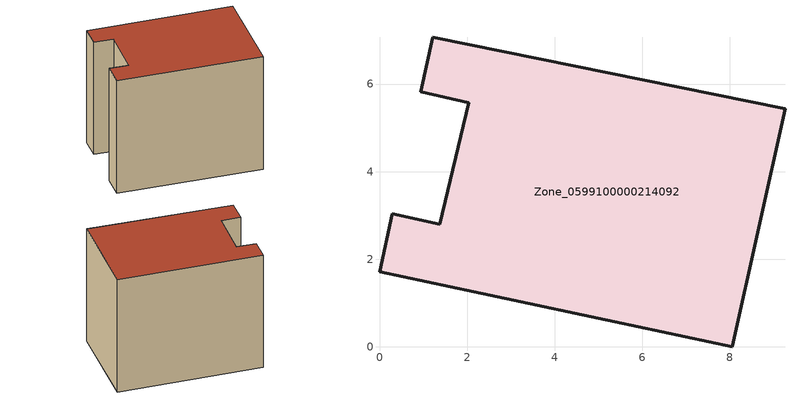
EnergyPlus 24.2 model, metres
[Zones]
Zone_0599100000214092
 floor ground (C_G): 9.26,5.44 8.05,0 0,1.71 0.29,3.04 1.38,2.8 2.04,5.58 0.94,5.82 1.21,7.07 z0
 wall outside (C_F): 8.05,0 9.26,5.44 1.21,7.07 0.94,5.82 2.04,5.58 1.38,2.8 0.29,3.04 0,1.71 8.05,0 z0:6.97
 roof outside (C_R): 0,1.71 8.05,0 9.26,5.44 1.21,7.07 0.94,5.82 2.04,5.58 1.38,2.8 0.29,3.04 z6.97
[BUILDING]
Pand.0599100000214092: North Axis=0; Terrain=City; Loads Convergence Tolerance Value=0.04; Temperature Convergence Tolerance Value=0.4; Solar Distribution=FullExterior; Maximum Number of Warmup Days=25; Minimum Number of Warmup Days=1
[Site:Location]
Rotterdam.The.Hague.AP_ZH_NLD Design_Conditions: Latitude=51.96; Longitude=4.45; Time Zone=1; Elevation=-4.5
[SITE:GROUNDTEMPERATURE:BUILDINGSURFACE]
18, 18, 18, 18, 18, 18, 18, 18, 18, 18, 18, 18
[MATERIAL] Thermal Absorptance=0.9; Solar Absorptance=0.7; Visible Absorptance=0.7
Name | Roughness | Thickness | Conductivity | Density | Specific Heat
G.TI.1946 | MediumSmooth | 0.15 | 1 | 540 | 1210
F.TI.1946 | Rough | 0.3 | 0.857143 | 1920 | 840
R.TI.1946 | MediumRough | 0.2 | 0.1 | 1500 | 1000
[CONSTRUCTION]
C_G: G.TI.1946
C_F: F.TI.1946
C_R: R.TI.1946
[ZONE]
Zone_0599100000214092: Type=1; Multiplier=1; Ceiling Height=Autocalculate; Volume=Autocalculate; Floor Area=autocalculate; Part of Total Floor Area=Yes
[ZONEINFILTRATION:DESIGNFLOWRATE]
Infil_Zone_0599100000214092: Zone or ZoneList or Space or SpaceList=Zone_0599100000214092; Schedule=AlwaysOn; Design Flow Rate Calculation Method=Flow/Area; Flow Rate per Floor Area=0.003; Constant Term Coefficient=1; Temperature Term Coefficient=0; Velocity Term Coefficient=0; Velocity Squared Term Coefficient=0
[HVACTEMPLATE:ZONE:IDEALLOADSAIRSYSTEM]
Zone_0599100000214092: Maximum Heating Supply Air Temperature=50; Minimum Cooling Supply Air Temperature=13; Maximum Heating Supply Air Humidity Ratio=0.0156; Minimum Cooling Supply Air Humidity Ratio=0.0077; Heating Limit=NoLimit; Cooling Limit=NoLimit; Dehumidification Control Type=ConstantSensibleHeatRatio; Cooling Sensible Heat Ratio=0.7; Dehumidification Setpoint=60; Humidification Control Type=None; Humidification Setpoint=30; Outdoor Air Method=None; Outdoor Air Flow Rate per Person=0.00944; Outdoor Air Flow Rate per Zone Floor Area=0; Outdoor Air Flow Rate per Zone=0; Demand Controlled Ventilation Type=None; Outdoor Air Economizer Type=NoEconomizer; Heat Recovery Type=None; Sensible Heat Recovery Effectiveness=0.7; Latent Heat Recovery Effectiveness=0.65
[ZONECONTROL:THERMOSTAT]
ThermostatControl_Zone_0599100000214092: Zone or ZoneList=Zone_0599100000214092; Control Type Schedule=DualSetpointControlType; Control 1=Thermostat_Zone_0599100000214092; Temperature Difference Between Cutout And Setpoint=0
[THERMOSTATSETPOINT:DUALSETPOINT]
Thermostat_Zone_0599100000214092: Heating Setpoint Temperature Schedule=HeatingSetpoint_Zone_0599100000214092; Cooling Setpoint Temperature Schedule=CoolingSetpoint_Zone_0599100000214092
[SCHEDULE:COMPACT]
HeatingSetpoint_Zone_0599100000214092: Through: 12/31, For: AllDays, Until: 24:00, 21
CoolingSetpoint_Zone_0599100000214092: Through: 12/31, For: AllDays, Until: 24:00, 24
DualSetpointControlType: Through: 12/31, For: AllDays, Until: 24:00, 4
AlwaysOn: Through: 12/31, For: AllDays, Until: 24:00, 1
